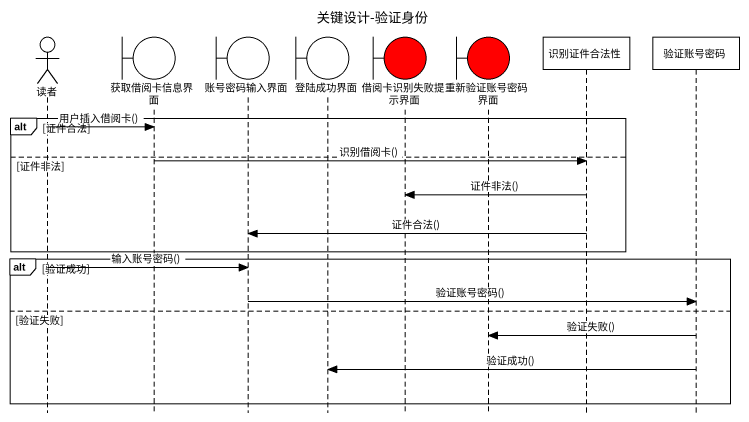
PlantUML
@startuml
title 关键设计-验证身份
hide footbox
actor 读者
boundary 获取借阅卡信息界面
boundary 账号密码输入界面
boundary 登陆成功界面
boundary 借阅卡识别失败提示界面 #FF0000
boundary 重新验证账号密码界面 #FF0000
participant 识别证件合法性 #FFFFFF
participant 验证账号密码 #FFFFFF

alt 证件合法
  读者 -> 获取借阅卡信息界面 : 用户插入借阅卡()
else 证件非法
  获取借阅卡信息界面 -> 识别证件合法性 : 识别借阅卡()
  识别证件合法性 -> 借阅卡识别失败提示界面 : 证件非法()
  识别证件合法性 -> 账号密码输入界面 : 证件合法()
end
alt 验证成功
  读者 -> 账号密码输入界面 : 输入账号密码()
  账号密码输入界面 -> 验证账号密码 : 验证账号密码()
else 验证失败
  验证账号密码 -> 重新验证账号密码界面 : 验证失败()
  验证账号密码 -> 登陆成功界面 : 验证成功()
end
@enduml
